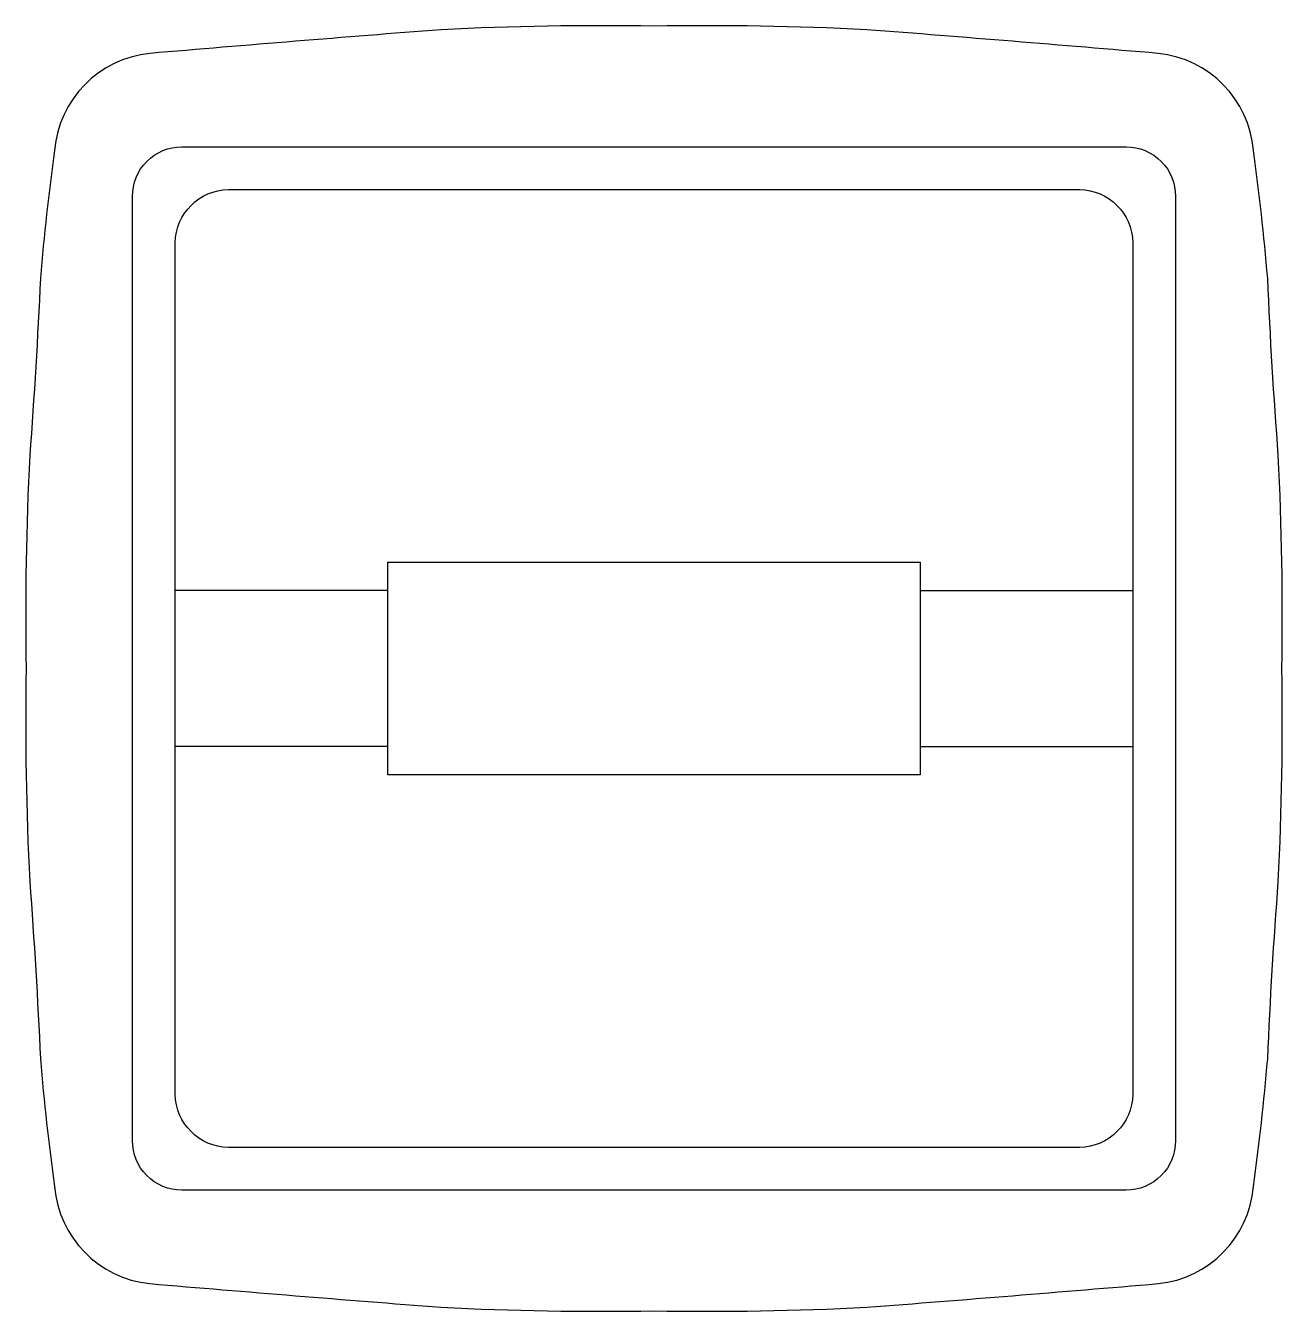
# Model space of a CAD drawing. Extents: x 19.10709 to 19.11064, y 35.49877 to 35.5024.
import ezdxf

# ---------------------------------------------------------------- set-up
doc = ezdxf.new("R2010")
doc.units = 0
doc.header["$MEASUREMENT"] = 0
doc.layers.add('SAN', color=2, linetype='CONTINUOUS')
doc.layers.add('SANFINAL', color=1, linetype='CONTINUOUS')

msp = doc.modelspace()

# ---------------------------------------------------------------- linework, layer by layer
at = {"layer": 'SAN'}
for points in [[(19.1070959, 35.500584, 0.016662), (19.1071059, 35.499984, -0.008305), (19.1071359, 35.499484, 0.012344), (19.1071759, 35.499124, 0.359389), (19.1074443, 35.4988507, 0.001582), (19.1082659, 35.498784, 0.016662), (19.1088659, 35.498774, 0.016662), (19.1094659, 35.498784, 0.001582), (19.1102874, 35.4988507, 0.359389), (19.1105559, 35.499124, 0.012344), (19.1105959, 35.499484, -0.008305), (19.1106259, 35.499984, 0.016662), (19.1106359, 35.500584, 0.016662), (19.1106259, 35.501184, -0.008305), (19.1105959, 35.501684, 0.012344), (19.1105559, 35.502044, 0.359389), (19.1102874, 35.5023172, 0.001582), (19.1094659, 35.502384, 0.016662), (19.1088659, 35.502394, 0.016662), (19.1082659, 35.502384, 0.001582), (19.1074443, 35.5023172, 0.359389), (19.1071759, 35.502044, 0.012344), (19.1071359, 35.501684, -0.008305), (19.1071059, 35.501184, 0.016662)], [(19.1088659, 35.499234), (19.1076659, 35.499234, -0.399758), (19.1075159, 35.499384), (19.1075159, 35.500584), (19.1075159, 35.501784, -0.399758), (19.1076659, 35.501934), (19.1088659, 35.501934), (19.1100659, 35.501934, -0.399758), (19.1102159, 35.501784), (19.1102159, 35.500584), (19.1102159, 35.499384, -0.399758), (19.1100659, 35.499234)]]:
    msp.add_lwpolyline(points, format="xyb", close=True, dxfattribs=at)
msp.add_lwpolyline([(19.1081159, 35.500584), (19.1081159, 35.500884), (19.1088659, 35.500884), (19.1096159, 35.500884), (19.1096159, 35.500584), (19.1096159, 35.500284), (19.1088659, 35.500284), (19.1081159, 35.500284)], close=True, dxfattribs=at)
for points in [[(19.1081159, 35.500804), (19.1075159, 35.500804)], [(19.1096159, 35.500804), (19.1102159, 35.500804)], [(19.1081159, 35.500364), (19.1075159, 35.500364)], [(19.1096159, 35.500364), (19.1102159, 35.500364)]]:
    msp.add_lwpolyline(points, dxfattribs=at)
at = {"layer": 'SANFINAL'}
msp.add_lwpolyline([(19.1088659, 35.499114), (19.1075345, 35.499114, -0.417111), (19.1073959, 35.499254), (19.1073959, 35.500584), (19.1073959, 35.501914, -0.417111), (19.1075345, 35.502054), (19.1088659, 35.502054), (19.1101972, 35.502054, -0.417111), (19.1103359, 35.501914), (19.1103359, 35.500584), (19.1103359, 35.499254, -0.417111), (19.1101972, 35.499114)], format="xyb", close=True, dxfattribs=at)

doc.saveas('drawing.dxf')
